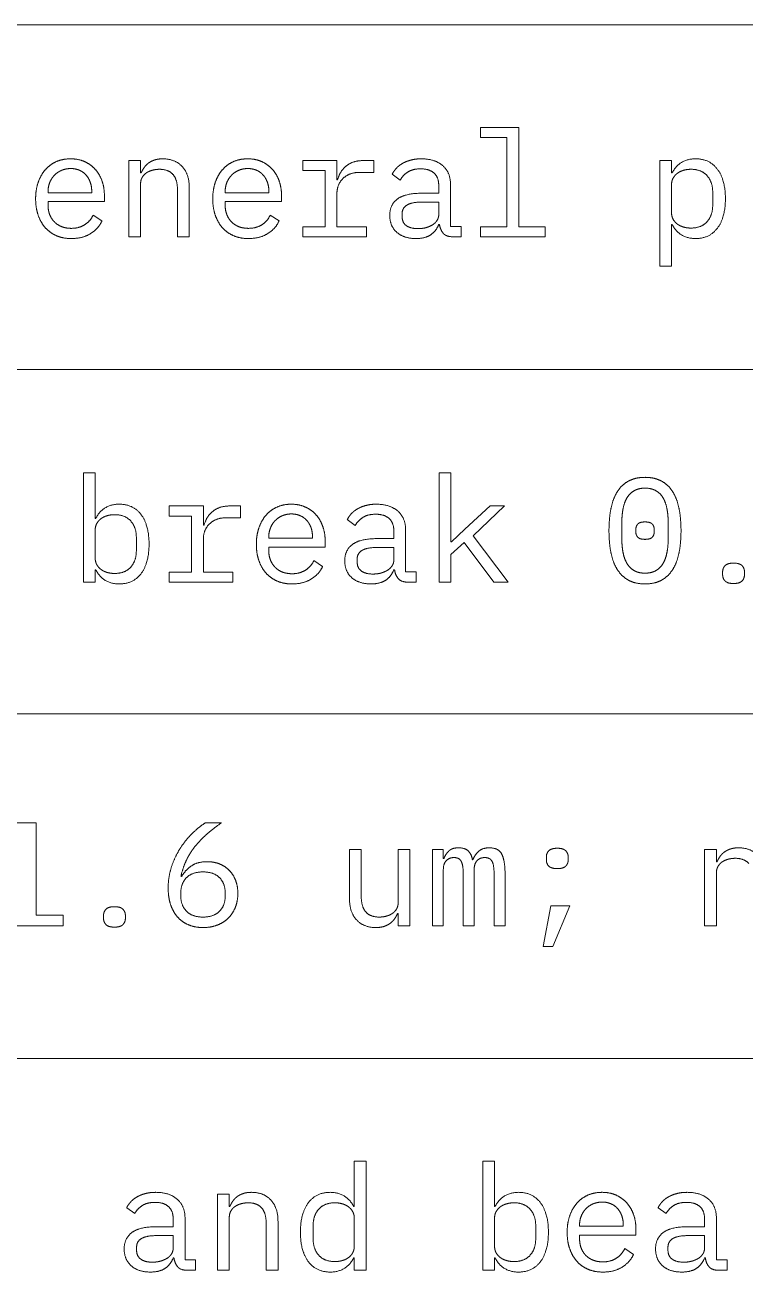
# Model space of a CAD drawing. Header units: millimetres. Extents: x 22 to 584, y 11 to 410.
# Drawn here: x 510.66 to 525.3, y 328.66 to 354 of the extents above; entities that cross this region are included whole.
import ezdxf

# ---------------------------------------------------------------- set-up
doc = ezdxf.new("R2010")
doc.units = ezdxf.units.MM
doc.layers.add('dims', color=7, linetype='Continuous', lineweight=5)

msp = doc.modelspace()

# ---------------------------------------------------------------- linework, layer by layer
at = {"layer": 'dims'}
for p, q in [((436.843, 354), (584, 354)), ((519.918, 351.916), (519.918, 351.712)), ((520.698, 351.916), (519.918, 351.916)), ((520.698, 349.9), (520.698, 351.916)), ((519.918, 351.712), (520.458, 351.712)), ((520.458, 351.712), (520.458, 349.9)), ((512.772, 351.244), (512.772, 349.696)), ((513.012, 351.244), (512.772, 351.244)), ((513.012, 350.992), (513.012, 351.244)), ((516.309, 351.244), (516.309, 351.04)), ((517.002, 351.244), (516.309, 351.244)), ((517.002, 350.854), (517.002, 351.244)), ((517.755, 351.244), (517.539, 351.244)), ((517.755, 351.004), (517.755, 351.244)), ((523.563, 351.244), (523.563, 349.096)), ((523.803, 351.244), (523.563, 351.244)), ((523.803, 350.992), (523.803, 351.244)), ((513.024, 350.992), (513.012, 350.992)), ((516.309, 351.04), (516.762, 351.04)), ((516.762, 351.04), (516.762, 349.9)), ((517.464, 351.004), (517.755, 351.004)), ((518.127, 350.968), (518.289, 350.848)), ((523.815, 350.992), (523.803, 350.992)), ((513.012, 349.696), (513.012, 350.77)), ((517.017, 350.854), (517.002, 350.854)), ((519.072, 350.734), (519.072, 350.581)), ((519.312, 349.906), (519.312, 350.758)), ((523.803, 350.191), (523.803, 350.749)), ((511.131, 350.59), (511.131, 350.611)), ((512.019, 350.59), (511.131, 350.59)), ((512.019, 350.623), (512.019, 350.59)), ((512.277, 350.41), (512.277, 350.524)), ((513.762, 350.647), (513.762, 349.696)), ((514.002, 349.696), (514.002, 350.689)), ((514.731, 350.59), (514.731, 350.611)), ((515.619, 350.59), (514.731, 350.59)), ((515.619, 350.623), (515.619, 350.59)), ((515.877, 350.41), (515.877, 350.524)), ((517.002, 349.9), (517.002, 350.569)), ((519.072, 350.581), (518.742, 350.581)), ((524.64, 350.602), (524.64, 350.338)), ((511.131, 350.41), (512.277, 350.41)), ((511.131, 350.338), (511.131, 350.41)), ((514.731, 350.41), (515.877, 350.41)), ((514.731, 350.338), (514.731, 350.41)), ((518.742, 350.401), (519.072, 350.401)), ((519.072, 350.401), (519.072, 350.146)), ((512.226, 350.017), (512.049, 350.137)), ((515.826, 350.017), (515.649, 350.137)), ((518.328, 350.104), (518.328, 350.167)), ((519.072, 349.948), (519.087, 349.948)), ((523.803, 349.948), (523.815, 349.948)), ((523.803, 349.096), (523.803, 349.948)), ((512.772, 349.696), (513.012, 349.696)), ((513.762, 349.696), (514.002, 349.696)), ((516.309, 349.9), (516.309, 349.696)), ((516.762, 349.9), (516.309, 349.9)), ((516.309, 349.696), (517.602, 349.696)), ((517.602, 349.9), (517.002, 349.9)), ((517.602, 349.696), (517.602, 349.9)), ((519.528, 349.906), (519.312, 349.906)), ((519.363, 349.696), (519.528, 349.696)), ((519.528, 349.696), (519.528, 349.906)), ((519.918, 349.9), (519.918, 349.696)), ((520.458, 349.9), (519.918, 349.9)), ((519.918, 349.696), (521.238, 349.696)), ((521.238, 349.9), (520.698, 349.9)), ((521.238, 349.696), (521.238, 349.9)), ((523.563, 349.096), (523.803, 349.096)), ((436.843, 347), (584, 347)), ((511.849, 344.898), (511.849, 342.678)), ((512.089, 344.898), (511.849, 344.898)), ((512.089, 343.974), (512.089, 344.898)), ((519.079, 344.898), (519.079, 342.678)), ((519.319, 344.898), (519.079, 344.898)), ((519.319, 343.497), (519.319, 344.898)), ((513.595, 344.226), (513.595, 344.022)), ((514.289, 344.226), (513.595, 344.226)), ((514.289, 343.836), (514.289, 344.226)), ((515.041, 344.226), (514.825, 344.226)), ((515.041, 343.986), (515.041, 344.226)), ((520.117, 344.226), (519.601, 343.752)), ((519.769, 343.62), (520.411, 344.226)), ((520.411, 344.226), (520.117, 344.226)), ((512.101, 343.974), (512.089, 343.974)), ((513.595, 344.022), (514.049, 344.022)), ((514.049, 344.022), (514.049, 342.882)), ((514.75, 343.986), (515.041, 343.986)), ((517.214, 343.95), (517.375, 343.83)), ((522.794, 343.554), (522.794, 343.896)), ((523.735, 343.896), (523.735, 343.554)), ((512.089, 343.173), (512.089, 343.731)), ((514.304, 343.836), (514.289, 343.836)), ((518.159, 343.716), (518.159, 343.563)), ((518.399, 342.888), (518.399, 343.74)), ((519.601, 343.752), (519.331, 343.497)), ((520.486, 342.678), (519.769, 343.62)), ((523.079, 343.758), (523.079, 343.692)), ((523.45, 343.692), (523.45, 343.758)), ((512.926, 343.584), (512.926, 343.32)), ((514.289, 342.882), (514.289, 343.551)), ((515.617, 343.572), (515.617, 343.593)), ((516.505, 343.572), (515.617, 343.572)), ((515.617, 343.392), (516.764, 343.392)), ((515.617, 343.32), (515.617, 343.392)), ((516.505, 343.605), (516.505, 343.572)), ((516.764, 343.392), (516.764, 343.506)), ((518.159, 343.563), (517.829, 343.563)), ((517.829, 343.383), (518.159, 343.383)), ((518.159, 343.383), (518.159, 343.128)), ((519.331, 343.497), (519.319, 343.497)), ((519.319, 343.239), (519.586, 343.482)), ((519.586, 343.482), (520.189, 342.678)), ((516.712, 342.999), (516.535, 343.119)), ((517.414, 343.086), (517.414, 343.149)), ((519.319, 342.678), (519.319, 343.239)), ((512.089, 342.93), (512.101, 342.93)), ((512.089, 342.678), (512.089, 342.93)), ((513.595, 342.882), (513.595, 342.678)), ((514.049, 342.882), (513.595, 342.882)), ((514.889, 342.882), (514.289, 342.882)), ((514.889, 342.678), (514.889, 342.882)), ((518.159, 342.93), (518.174, 342.93)), ((518.614, 342.888), (518.399, 342.888)), ((518.614, 342.678), (518.614, 342.888)), ((524.842, 342.885), (524.842, 342.831)), ((525.286, 342.831), (525.286, 342.885)), ((511.849, 342.678), (512.089, 342.678)), ((513.595, 342.678), (514.889, 342.678)), ((518.449, 342.678), (518.614, 342.678)), ((519.079, 342.678), (519.319, 342.678)), ((520.189, 342.678), (520.486, 342.678)), ((436.843, 340), (584, 340)), ((510.888, 337.79), (510.495, 337.79)), ((510.888, 335.915), (510.888, 337.79)), ((514.656, 337.79), (514.332, 337.79)), ((517.257, 337.244), (517.257, 336.251)), ((517.497, 337.244), (517.257, 337.244)), ((517.497, 336.293), (517.497, 337.244)), ((518.247, 337.244), (518.247, 336.17)), ((518.487, 337.244), (518.247, 337.244)), ((518.487, 335.696), (518.487, 337.244)), ((518.943, 337.244), (518.943, 335.696)), ((519.165, 337.244), (518.943, 337.244)), ((519.165, 337.064), (519.165, 337.244)), ((519.177, 337.064), (519.165, 337.064)), ((519.765, 337.037), (519.756, 337.037)), ((521.259, 337.091), (521.259, 337.037)), ((521.703, 337.037), (521.703, 337.091)), ((524.475, 337.244), (524.475, 335.696)), ((524.715, 337.244), (524.475, 337.244)), ((524.715, 336.992), (524.715, 337.244)), ((519.165, 335.696), (519.165, 336.833)), ((519.792, 335.696), (519.792, 336.833)), ((520.419, 335.696), (520.419, 336.77)), ((524.727, 336.992), (524.715, 336.992)), ((524.715, 335.696), (524.715, 336.77)), ((513.846, 336.698), (513.831, 336.704)), ((519.57, 336.731), (519.57, 335.696)), ((520.197, 336.731), (520.197, 335.696)), ((513.828, 336.32), (513.828, 336.344)), ((514.734, 336.344), (514.734, 336.32)), ((521.352, 336.104), (521.193, 335.273)), ((521.739, 336.104), (521.352, 336.104)), ((521.394, 335.273), (521.739, 336.104)), ((511.44, 335.915), (510.888, 335.915)), ((511.44, 335.696), (511.44, 335.915)), ((512.259, 335.903), (512.259, 335.849)), ((512.703, 335.849), (512.703, 335.903)), ((518.235, 335.948), (518.247, 335.948)), ((518.247, 335.948), (518.247, 335.696)), ((510.036, 335.696), (511.44, 335.696)), ((518.247, 335.696), (518.487, 335.696)), ((518.943, 335.696), (519.165, 335.696)), ((519.57, 335.696), (519.792, 335.696)), ((520.197, 335.696), (520.419, 335.696)), ((524.475, 335.696), (524.715, 335.696)), ((521.193, 335.273), (521.394, 335.273)), ((436.843, 333), (584, 333)), ((517.356, 330.916), (517.356, 329.992)), ((517.596, 330.916), (517.356, 330.916)), ((517.596, 328.696), (517.596, 330.916)), ((519.966, 330.916), (519.966, 328.696)), ((520.206, 330.916), (519.966, 330.916)), ((520.206, 329.992), (520.206, 330.916)), ((514.575, 330.244), (514.575, 328.696)), ((514.815, 330.244), (514.575, 330.244)), ((514.815, 329.992), (514.815, 330.244)), ((512.73, 329.968), (512.892, 329.848)), ((514.827, 329.992), (514.815, 329.992)), ((517.356, 329.992), (517.344, 329.992)), ((520.218, 329.992), (520.206, 329.992)), ((523.53, 329.968), (523.692, 329.848)), ((513.675, 329.734), (513.675, 329.581)), ((513.915, 328.906), (513.915, 329.758)), ((514.815, 328.696), (514.815, 329.77)), ((515.805, 328.696), (515.805, 329.689)), ((517.356, 329.749), (517.356, 329.191)), ((520.206, 329.191), (520.206, 329.749)), ((524.475, 329.734), (524.475, 329.581)), ((524.715, 328.906), (524.715, 329.758)), ((513.675, 329.581), (513.345, 329.581)), ((515.565, 329.647), (515.565, 328.696)), ((516.519, 329.338), (516.519, 329.602)), ((521.043, 329.602), (521.043, 329.338)), ((521.934, 329.59), (521.934, 329.611)), ((522.822, 329.59), (521.934, 329.59)), ((522.822, 329.623), (522.822, 329.59)), ((523.08, 329.41), (523.08, 329.524)), ((524.475, 329.581), (524.145, 329.581)), ((512.931, 329.104), (512.931, 329.167)), ((513.345, 329.401), (513.675, 329.401)), ((513.675, 329.401), (513.675, 329.146)), ((521.934, 329.41), (523.08, 329.41)), ((521.934, 329.338), (521.934, 329.41)), ((523.731, 329.104), (523.731, 329.167)), ((524.145, 329.401), (524.475, 329.401)), ((524.475, 329.401), (524.475, 329.146)), ((513.675, 328.948), (513.69, 328.948)), ((517.344, 328.948), (517.356, 328.948)), ((517.356, 328.948), (517.356, 328.696)), ((520.206, 328.948), (520.218, 328.948)), ((520.206, 328.696), (520.206, 328.948)), ((523.029, 329.017), (522.852, 329.137)), ((524.475, 328.948), (524.49, 328.948)), ((514.131, 328.906), (513.915, 328.906)), ((513.966, 328.696), (514.131, 328.696)), ((514.131, 328.696), (514.131, 328.906)), ((514.575, 328.696), (514.815, 328.696)), ((515.565, 328.696), (515.805, 328.696)), ((517.356, 328.696), (517.596, 328.696)), ((519.966, 328.696), (520.206, 328.696)), ((524.931, 328.906), (524.715, 328.906)), ((524.766, 328.696), (524.931, 328.696)), ((524.931, 328.696), (524.931, 328.906))]:
    msp.add_line(p, q, dxfattribs=at)
for points in [[(511.077, 351.059), (511.17, 351.166), (511.3, 351.223)], [(511.3, 351.223), (511.431, 351.28), (511.59, 351.28)], [(511.59, 351.28), (511.746, 351.28), (511.873, 351.223)], [(511.873, 351.223), (512.001, 351.166), (512.091, 351.065)], [(513.172, 351.193), (513.225, 351.232), (513.297, 351.256)], [(513.297, 351.256), (513.369, 351.28), (513.465, 351.28)], [(513.465, 351.28), (513.708, 351.28), (513.855, 351.125)], [(514.677, 351.059), (514.77, 351.166), (514.9, 351.223)], [(514.9, 351.223), (515.031, 351.28), (515.19, 351.28)], [(515.19, 351.28), (515.346, 351.28), (515.473, 351.223)], [(515.473, 351.223), (515.601, 351.166), (515.691, 351.065)], [(517.199, 351.14), (517.332, 351.244), (517.539, 351.244)], [(518.334, 351.185), (518.409, 351.229), (518.505, 351.254)], [(518.505, 351.254), (518.601, 351.28), (518.718, 351.28)], [(518.718, 351.28), (518.991, 351.28), (519.151, 351.142)], [(523.815, 350.992), (523.965, 351.28), (524.292, 351.28)], [(524.292, 351.28), (524.577, 351.28), (524.737, 351.067)], [(510.931, 350.803), (510.984, 350.953), (511.077, 351.059)], [(511.407, 351.046), (511.323, 351.01), (511.261, 350.947)], [(511.59, 351.082), (511.491, 351.082), (511.407, 351.046)], [(511.765, 351.049), (511.686, 351.082), (511.59, 351.082)], [(511.9, 350.954), (511.845, 351.016), (511.765, 351.049)], [(512.091, 351.065), (512.181, 350.965), (512.229, 350.827)], [(513.024, 350.992), (513.048, 351.049), (513.084, 351.101)], [(513.132, 350.995), (513.078, 350.959), (513.045, 350.902)], [(513.084, 351.101), (513.12, 351.154), (513.172, 351.193)], [(513.255, 351.049), (513.186, 351.031), (513.132, 350.995)], [(513.396, 351.067), (513.324, 351.067), (513.255, 351.049)], [(513.669, 350.963), (513.576, 351.067), (513.396, 351.067)], [(513.762, 350.647), (513.762, 350.86), (513.669, 350.963)], [(513.855, 351.125), (514.002, 350.971), (514.002, 350.689)], [(514.531, 350.803), (514.584, 350.953), (514.677, 351.059)], [(515.007, 351.046), (514.923, 351.01), (514.861, 350.947)], [(515.19, 351.082), (515.091, 351.082), (515.007, 351.046)], [(515.365, 351.049), (515.286, 351.082), (515.19, 351.082)], [(515.5, 350.954), (515.445, 351.016), (515.365, 351.049)], [(515.691, 351.065), (515.781, 350.965), (515.829, 350.827)], [(517.017, 350.854), (517.065, 351.037), (517.199, 351.14)], [(517.464, 351.004), (517.257, 351.004), (517.13, 350.884)], [(518.127, 350.968), (518.157, 351.028), (518.208, 351.085)], [(518.208, 351.085), (518.259, 351.142), (518.334, 351.185)], [(518.448, 351.014), (518.349, 350.953), (518.289, 350.848)], [(518.703, 351.076), (518.547, 351.076), (518.448, 351.014)], [(518.976, 350.99), (518.88, 351.076), (518.703, 351.076)], [(519.072, 350.734), (519.072, 350.905), (518.976, 350.99)], [(519.151, 351.142), (519.312, 351.004), (519.312, 350.758)], [(523.92, 350.984), (523.866, 350.944), (523.834, 350.885)], [(524.046, 351.046), (523.974, 351.025), (523.92, 350.984)], [(524.199, 351.067), (524.118, 351.067), (524.046, 351.046)], [(524.524, 350.939), (524.409, 351.067), (524.199, 351.067)], [(524.737, 351.067), (524.898, 350.854), (524.898, 350.47)], [(510.879, 350.467), (510.879, 350.653), (510.931, 350.803)], [(511.165, 350.798), (511.131, 350.713), (511.131, 350.611)], [(511.261, 350.947), (511.2, 350.884), (511.165, 350.798)], [(511.987, 350.809), (511.956, 350.893), (511.9, 350.954)], [(512.019, 350.623), (512.019, 350.725), (511.987, 350.809)], [(512.229, 350.827), (512.277, 350.689), (512.277, 350.524)], [(513.045, 350.902), (513.012, 350.845), (513.012, 350.77)], [(514.479, 350.467), (514.479, 350.653), (514.531, 350.803)], [(514.765, 350.798), (514.731, 350.713), (514.731, 350.611)], [(514.861, 350.947), (514.8, 350.884), (514.765, 350.798)], [(515.587, 350.809), (515.556, 350.893), (515.5, 350.954)], [(515.619, 350.623), (515.619, 350.725), (515.587, 350.809)], [(515.829, 350.827), (515.877, 350.689), (515.877, 350.524)], [(517.13, 350.884), (517.002, 350.764), (517.002, 350.569)], [(523.834, 350.885), (523.803, 350.827), (523.803, 350.749)], [(524.64, 350.602), (524.64, 350.812), (524.524, 350.939)], [(510.93, 350.135), (510.879, 350.284), (510.879, 350.467)], [(514.53, 350.135), (514.479, 350.284), (514.479, 350.467)], [(518.076, 350.131), (518.076, 350.347), (518.233, 350.464)], [(518.233, 350.464), (518.391, 350.581), (518.742, 350.581)], [(524.898, 350.47), (524.898, 350.086), (524.737, 349.873)], [(511.131, 350.338), (511.131, 350.236), (511.164, 350.149)], [(514.731, 350.338), (514.731, 350.236), (514.764, 350.149)], [(518.427, 350.341), (518.328, 350.281), (518.328, 350.167)], [(518.742, 350.401), (518.526, 350.401), (518.427, 350.341)], [(524.524, 350), (524.64, 350.128), (524.64, 350.338)], [(511.075, 349.88), (510.981, 349.987), (510.93, 350.135)], [(511.164, 350.149), (511.197, 350.062), (511.259, 349.999)], [(511.259, 349.999), (511.32, 349.936), (511.409, 349.901)], [(511.875, 349.939), (511.989, 350.011), (512.049, 350.137)], [(512.226, 350.017), (512.157, 349.861), (511.996, 349.76)], [(514.675, 349.88), (514.581, 349.987), (514.53, 350.135)], [(514.764, 350.149), (514.797, 350.062), (514.859, 349.999)], [(514.859, 349.999), (514.92, 349.936), (515.009, 349.901)], [(515.475, 349.939), (515.589, 350.011), (515.649, 350.137)], [(515.826, 350.017), (515.757, 349.861), (515.596, 349.76)], [(518.22, 349.786), (518.076, 349.912), (518.076, 350.131)], [(518.328, 350.104), (518.328, 349.984), (518.413, 349.922)], [(519.072, 349.948), (519.021, 349.813), (518.908, 349.736)], [(518.952, 349.943), (519.009, 349.981), (519.04, 350.033)], [(519.04, 350.033), (519.072, 350.086), (519.072, 350.146)], [(519.162, 349.768), (519.102, 349.84), (519.087, 349.948)], [(523.803, 350.191), (523.803, 350.113), (523.834, 350.054)], [(524.292, 349.66), (523.965, 349.66), (523.815, 349.948)], [(523.834, 350.054), (523.866, 349.996), (523.92, 349.955)], [(523.92, 349.955), (523.974, 349.915), (524.046, 349.894)], [(524.199, 349.873), (524.409, 349.873), (524.524, 350)], [(511.304, 349.717), (511.17, 349.774), (511.075, 349.88)], [(511.605, 349.66), (511.437, 349.66), (511.304, 349.717)], [(511.409, 349.901), (511.497, 349.867), (511.605, 349.867)], [(511.605, 349.867), (511.761, 349.867), (511.875, 349.939)], [(511.996, 349.76), (511.836, 349.66), (511.605, 349.66)], [(514.904, 349.717), (514.77, 349.774), (514.675, 349.88)], [(515.205, 349.66), (515.037, 349.66), (514.904, 349.717)], [(515.009, 349.901), (515.097, 349.867), (515.205, 349.867)], [(515.205, 349.867), (515.361, 349.867), (515.475, 349.939)], [(515.596, 349.76), (515.436, 349.66), (515.205, 349.66)], [(518.607, 349.66), (518.364, 349.66), (518.22, 349.786)], [(518.413, 349.922), (518.499, 349.861), (518.649, 349.861)], [(518.908, 349.736), (518.796, 349.66), (518.607, 349.66)], [(518.649, 349.861), (518.742, 349.861), (518.819, 349.883)], [(518.819, 349.883), (518.895, 349.906), (518.952, 349.943)], [(519.363, 349.696), (519.222, 349.696), (519.162, 349.768)], [(524.046, 349.894), (524.118, 349.873), (524.199, 349.873)], [(524.737, 349.873), (524.577, 349.66), (524.292, 349.66)], [(522.706, 344.523), (522.796, 344.661), (522.934, 344.734)], [(522.934, 344.734), (523.072, 344.808), (523.264, 344.808)], [(523.264, 344.808), (523.456, 344.808), (523.594, 344.734)], [(523.594, 344.734), (523.732, 344.661), (523.822, 344.523)], [(522.574, 344.183), (522.616, 344.385), (522.706, 344.523)], [(522.903, 344.4), (522.847, 344.31), (522.82, 344.181)], [(523.049, 344.539), (522.959, 344.49), (522.903, 344.4)], [(523.264, 344.589), (523.139, 344.589), (523.049, 344.539)], [(523.48, 344.539), (523.39, 344.589), (523.264, 344.589)], [(523.626, 344.4), (523.57, 344.49), (523.48, 344.539)], [(523.708, 344.181), (523.681, 344.31), (523.626, 344.4)], [(523.822, 344.523), (523.912, 344.385), (523.954, 344.183)], [(512.101, 343.974), (512.251, 344.262), (512.579, 344.262)], [(512.579, 344.262), (512.864, 344.262), (513.024, 344.049)], [(514.304, 343.836), (514.351, 344.019), (514.485, 344.122)], [(514.485, 344.122), (514.619, 344.226), (514.825, 344.226)], [(515.563, 344.041), (515.656, 344.148), (515.787, 344.205)], [(515.787, 344.205), (515.917, 344.262), (516.076, 344.262)], [(516.076, 344.262), (516.232, 344.262), (516.36, 344.205)], [(516.36, 344.205), (516.487, 344.148), (516.577, 344.048)], [(517.294, 344.067), (517.345, 344.124), (517.42, 344.167)], [(517.42, 344.167), (517.495, 344.211), (517.591, 344.236)], [(517.591, 344.236), (517.687, 344.262), (517.804, 344.262)], [(517.804, 344.262), (518.077, 344.262), (518.238, 344.124)], [(518.238, 344.124), (518.399, 343.986), (518.399, 343.74)], [(522.532, 343.725), (522.532, 343.98), (522.574, 344.183)], [(522.82, 344.181), (522.794, 344.052), (522.794, 343.896)], [(523.735, 343.896), (523.735, 344.052), (523.708, 344.181)], [(523.954, 344.183), (523.996, 343.98), (523.996, 343.725)], [(512.121, 343.867), (512.089, 343.809), (512.089, 343.731)], [(512.206, 343.966), (512.152, 343.926), (512.121, 343.867)], [(512.332, 344.028), (512.26, 344.007), (512.206, 343.966)], [(512.485, 344.049), (512.404, 344.049), (512.332, 344.028)], [(512.811, 343.921), (512.695, 344.049), (512.485, 344.049)], [(512.926, 343.584), (512.926, 343.794), (512.811, 343.921)], [(513.024, 344.049), (513.184, 343.836), (513.184, 343.452)], [(514.416, 343.866), (514.289, 343.746), (514.289, 343.551)], [(514.75, 343.986), (514.544, 343.986), (514.416, 343.866)], [(515.418, 343.785), (515.47, 343.935), (515.563, 344.041)], [(515.748, 343.929), (515.686, 343.866), (515.652, 343.78)], [(515.893, 344.028), (515.809, 343.992), (515.748, 343.929)], [(516.076, 344.064), (515.977, 344.064), (515.893, 344.028)], [(516.252, 344.031), (516.172, 344.064), (516.076, 344.064)], [(516.387, 343.936), (516.331, 343.998), (516.252, 344.031)], [(516.474, 343.791), (516.442, 343.875), (516.387, 343.936)], [(516.577, 344.048), (516.667, 343.947), (516.715, 343.809)], [(517.214, 343.95), (517.244, 344.01), (517.294, 344.067)], [(517.534, 343.996), (517.435, 343.935), (517.375, 343.83)], [(517.789, 344.058), (517.634, 344.058), (517.534, 343.996)], [(518.062, 343.973), (517.966, 344.058), (517.789, 344.058)], [(518.159, 343.716), (518.159, 343.887), (518.062, 343.973)], [(523.119, 343.86), (523.159, 343.902), (523.264, 343.902)], [(523.264, 343.902), (523.369, 343.902), (523.41, 343.86)], [(515.365, 343.449), (515.365, 343.635), (515.418, 343.785)], [(515.652, 343.78), (515.617, 343.695), (515.617, 343.593)], [(516.505, 343.605), (516.505, 343.707), (516.474, 343.791)], [(516.715, 343.809), (516.764, 343.671), (516.764, 343.506)], [(522.574, 343.266), (522.532, 343.467), (522.532, 343.725)], [(523.079, 343.758), (523.079, 343.818), (523.119, 343.86)], [(523.119, 343.59), (523.079, 343.632), (523.079, 343.692)], [(523.41, 343.86), (523.45, 343.818), (523.45, 343.758)], [(523.45, 343.692), (523.45, 343.632), (523.41, 343.59)], [(523.996, 343.725), (523.996, 343.467), (523.954, 343.266)], [(513.184, 343.452), (513.184, 343.068), (513.024, 342.855)], [(515.416, 343.117), (515.365, 343.266), (515.365, 343.449)], [(517.162, 343.113), (517.162, 343.329), (517.32, 343.446)], [(517.32, 343.446), (517.477, 343.563), (517.829, 343.563)], [(517.829, 343.383), (517.612, 343.383), (517.513, 343.323)], [(522.794, 343.554), (522.794, 343.395), (522.82, 343.268)], [(523.264, 343.548), (523.159, 343.548), (523.119, 343.59)], [(523.41, 343.59), (523.369, 343.548), (523.264, 343.548)], [(523.708, 343.268), (523.735, 343.395), (523.735, 343.554)], [(512.089, 343.173), (512.089, 343.095), (512.121, 343.036)], [(512.811, 342.983), (512.926, 343.11), (512.926, 343.32)], [(515.562, 342.862), (515.467, 342.969), (515.416, 343.117)], [(515.617, 343.32), (515.617, 343.218), (515.65, 343.131)], [(515.65, 343.131), (515.684, 343.044), (515.745, 342.981)], [(516.361, 342.921), (516.475, 342.993), (516.535, 343.119)], [(517.306, 342.768), (517.162, 342.894), (517.162, 343.113)], [(517.513, 343.323), (517.414, 343.263), (517.414, 343.149)], [(518.127, 343.015), (518.159, 343.068), (518.159, 343.128)], [(522.706, 342.927), (522.616, 343.065), (522.574, 343.266)], [(522.82, 343.268), (522.847, 343.14), (522.903, 343.05)], [(523.626, 343.05), (523.681, 343.14), (523.708, 343.268)], [(523.954, 343.266), (523.912, 343.065), (523.822, 342.927)], [(512.579, 342.642), (512.251, 342.642), (512.101, 342.93)], [(512.121, 343.036), (512.152, 342.978), (512.206, 342.938)], [(512.206, 342.938), (512.26, 342.897), (512.332, 342.876)], [(512.332, 342.876), (512.404, 342.855), (512.485, 342.855)], [(512.485, 342.855), (512.695, 342.855), (512.811, 342.983)], [(513.024, 342.855), (512.864, 342.642), (512.579, 342.642)], [(515.79, 342.699), (515.656, 342.756), (515.562, 342.862)], [(515.745, 342.981), (515.806, 342.918), (515.895, 342.883)], [(515.895, 342.883), (515.984, 342.849), (516.091, 342.849)], [(516.091, 342.849), (516.247, 342.849), (516.361, 342.921)], [(516.712, 342.999), (516.644, 342.843), (516.483, 342.743)], [(517.414, 343.086), (517.414, 342.966), (517.5, 342.904)], [(517.5, 342.904), (517.585, 342.843), (517.735, 342.843)], [(517.735, 342.843), (517.829, 342.843), (517.905, 342.865)], [(517.905, 342.865), (517.981, 342.888), (518.038, 342.925)], [(518.159, 342.93), (518.107, 342.795), (517.995, 342.719)], [(518.038, 342.925), (518.095, 342.963), (518.127, 343.015)], [(518.249, 342.75), (518.189, 342.822), (518.174, 342.93)], [(522.934, 342.715), (522.796, 342.789), (522.706, 342.927)], [(522.903, 343.05), (522.959, 342.96), (523.049, 342.91)], [(523.049, 342.91), (523.139, 342.861), (523.264, 342.861)], [(523.264, 342.861), (523.39, 342.861), (523.48, 342.91)], [(523.48, 342.91), (523.57, 342.96), (523.626, 343.05)], [(523.822, 342.927), (523.732, 342.789), (523.594, 342.715)], [(524.842, 342.885), (524.842, 342.963), (524.892, 343.014)], [(524.892, 343.014), (524.941, 343.065), (525.064, 343.065)], [(525.064, 343.065), (525.187, 343.065), (525.237, 343.014)], [(525.237, 343.014), (525.286, 342.963), (525.286, 342.885)], [(516.091, 342.642), (515.924, 342.642), (515.79, 342.699)], [(516.483, 342.743), (516.322, 342.642), (516.091, 342.642)], [(517.694, 342.642), (517.45, 342.642), (517.306, 342.768)], [(517.995, 342.719), (517.882, 342.642), (517.694, 342.642)], [(518.449, 342.678), (518.309, 342.678), (518.249, 342.75)], [(523.264, 342.642), (523.072, 342.642), (522.934, 342.715)], [(523.594, 342.715), (523.456, 342.642), (523.264, 342.642)], [(524.892, 342.702), (524.842, 342.753), (524.842, 342.831)], [(525.064, 342.651), (524.941, 342.651), (524.892, 342.702)], [(525.237, 342.702), (525.187, 342.651), (525.064, 342.651)], [(525.286, 342.831), (525.286, 342.753), (525.237, 342.702)], [(514.068, 337.578), (514.203, 337.709), (514.332, 337.79)], [(514.656, 337.79), (514.485, 337.667), (514.351, 337.55)], [(513.823, 337.278), (513.933, 337.448), (514.068, 337.578)], [(514.351, 337.55), (514.218, 337.433), (514.116, 337.305)], [(513.643, 336.903), (513.714, 337.109), (513.823, 337.278)], [(514.116, 337.305), (514.014, 337.178), (513.945, 337.032)], [(519.279, 337.217), (519.345, 337.28), (519.474, 337.28)], [(519.474, 337.28), (519.609, 337.28), (519.675, 337.213)], [(519.885, 337.211), (519.963, 337.28), (520.101, 337.28)], [(520.101, 337.28), (520.29, 337.28), (520.354, 337.148)], [(525, 337.256), (525.072, 337.28), (525.168, 337.28)], [(525.168, 337.28), (525.411, 337.28), (525.558, 337.125)], [(513.945, 337.032), (513.876, 336.887), (513.831, 336.704)], [(519.177, 337.064), (519.213, 337.154), (519.279, 337.217)], [(519.384, 337.082), (519.288, 337.082), (519.226, 337.02)], [(519.529, 337.005), (519.489, 337.082), (519.384, 337.082)], [(519.675, 337.213), (519.741, 337.145), (519.756, 337.037)], [(519.765, 337.037), (519.807, 337.142), (519.885, 337.211)], [(520.008, 337.082), (519.912, 337.082), (519.852, 337.02)], [(520.156, 337.005), (520.116, 337.082), (520.008, 337.082)], [(520.354, 337.148), (520.419, 337.016), (520.419, 336.77)], [(521.259, 337.091), (521.259, 337.169), (521.308, 337.22)], [(521.308, 336.908), (521.259, 336.959), (521.259, 337.037)], [(521.308, 337.22), (521.358, 337.271), (521.481, 337.271)], [(521.481, 337.271), (521.604, 337.271), (521.653, 337.22)], [(521.653, 337.22), (521.703, 337.169), (521.703, 337.091)], [(521.703, 337.037), (521.703, 336.959), (521.653, 336.908)], [(524.727, 336.992), (524.751, 337.049), (524.787, 337.101)], [(524.787, 337.101), (524.823, 337.154), (524.875, 337.193)], [(524.958, 337.049), (524.889, 337.031), (524.835, 336.995)], [(524.875, 337.193), (524.928, 337.232), (525, 337.256)], [(525.099, 337.067), (525.027, 337.067), (524.958, 337.049)], [(525.372, 336.963), (525.279, 337.067), (525.099, 337.067)], [(513.573, 336.464), (513.573, 336.698), (513.643, 336.903)], [(513.846, 336.698), (513.921, 336.827), (514.044, 336.912)], [(514.281, 336.791), (514.065, 336.791), (513.946, 336.674)], [(514.044, 336.912), (514.167, 336.998), (514.362, 336.998)], [(514.615, 336.674), (514.497, 336.791), (514.281, 336.791)], [(514.362, 336.998), (514.5, 336.998), (514.614, 336.953)], [(514.614, 336.953), (514.728, 336.908), (514.812, 336.824)], [(514.812, 336.824), (514.896, 336.74), (514.942, 336.62)], [(519.226, 337.02), (519.165, 336.959), (519.165, 336.833)], [(519.57, 336.731), (519.57, 336.929), (519.529, 337.005)], [(519.852, 337.02), (519.792, 336.959), (519.792, 336.833)], [(520.197, 336.731), (520.197, 336.929), (520.156, 337.005)], [(521.481, 336.857), (521.358, 336.857), (521.308, 336.908)], [(521.653, 336.908), (521.604, 336.857), (521.481, 336.857)], [(524.748, 336.902), (524.715, 336.845), (524.715, 336.77)], [(524.835, 336.995), (524.781, 336.959), (524.748, 336.902)], [(513.946, 336.674), (513.828, 336.557), (513.828, 336.344)], [(514.734, 336.344), (514.734, 336.557), (514.615, 336.674)], [(514.942, 336.62), (514.989, 336.5), (514.989, 336.353)], [(513.622, 336.128), (513.573, 336.278), (513.573, 336.464)], [(513.828, 336.32), (513.828, 336.107), (513.946, 335.99)], [(514.615, 335.99), (514.734, 336.107), (514.734, 336.32)], [(514.989, 336.353), (514.989, 336.2), (514.938, 336.073)], [(517.497, 336.293), (517.497, 336.08), (517.59, 335.976)], [(512.259, 335.903), (512.259, 335.981), (512.308, 336.032)], [(512.308, 336.032), (512.358, 336.083), (512.481, 336.083)], [(512.481, 336.083), (512.604, 336.083), (512.653, 336.032)], [(512.653, 336.032), (512.703, 335.981), (512.703, 335.903)], [(513.763, 335.874), (513.672, 335.978), (513.622, 336.128)], [(514.938, 336.073), (514.887, 335.945), (514.795, 335.853)], [(517.404, 335.814), (517.257, 335.969), (517.257, 336.251)], [(518.127, 335.945), (518.181, 335.981), (518.214, 336.036)], [(518.214, 336.036), (518.247, 336.092), (518.247, 336.17)], [(512.308, 335.72), (512.259, 335.771), (512.259, 335.849)], [(512.703, 335.849), (512.703, 335.771), (512.653, 335.72)], [(513.987, 335.715), (513.855, 335.771), (513.763, 335.874)], [(513.946, 335.99), (514.065, 335.873), (514.281, 335.873)], [(514.281, 335.873), (514.497, 335.873), (514.615, 335.99)], [(514.795, 335.853), (514.704, 335.762), (514.573, 335.711)], [(517.794, 335.66), (517.551, 335.66), (517.404, 335.814)], [(517.59, 335.976), (517.683, 335.873), (517.863, 335.873)], [(517.863, 335.873), (517.935, 335.873), (518.004, 335.891)], [(518.004, 335.891), (518.073, 335.909), (518.127, 335.945)], [(518.175, 335.838), (518.139, 335.786), (518.086, 335.747)], [(518.235, 335.948), (518.211, 335.891), (518.175, 335.838)], [(512.481, 335.669), (512.358, 335.669), (512.308, 335.72)], [(512.653, 335.72), (512.604, 335.669), (512.481, 335.669)], [(514.284, 335.66), (514.119, 335.66), (513.987, 335.715)], [(514.573, 335.711), (514.443, 335.66), (514.284, 335.66)], [(517.962, 335.684), (517.89, 335.66), (517.794, 335.66)], [(518.086, 335.747), (518.034, 335.708), (517.962, 335.684)], [(512.811, 330.085), (512.862, 330.142), (512.937, 330.185)], [(512.937, 330.185), (513.012, 330.229), (513.108, 330.254)], [(513.108, 330.254), (513.204, 330.28), (513.321, 330.28)], [(513.321, 330.28), (513.594, 330.28), (513.754, 330.142)], [(514.887, 330.101), (514.923, 330.154), (514.975, 330.193)], [(514.975, 330.193), (515.028, 330.232), (515.1, 330.256)], [(515.1, 330.256), (515.172, 330.28), (515.268, 330.28)], [(515.268, 330.28), (515.511, 330.28), (515.658, 330.125)], [(516.421, 330.067), (516.582, 330.28), (516.867, 330.28)], [(516.867, 330.28), (517.194, 330.28), (517.344, 329.992)], [(520.218, 329.992), (520.368, 330.28), (520.695, 330.28)], [(520.695, 330.28), (520.98, 330.28), (521.14, 330.067)], [(521.88, 330.059), (521.973, 330.166), (522.103, 330.223)], [(522.103, 330.223), (522.234, 330.28), (522.393, 330.28)], [(522.393, 330.28), (522.549, 330.28), (522.676, 330.223)], [(522.676, 330.223), (522.804, 330.166), (522.894, 330.065)], [(523.611, 330.085), (523.662, 330.142), (523.737, 330.185)], [(523.737, 330.185), (523.812, 330.229), (523.908, 330.254)], [(523.908, 330.254), (524.004, 330.28), (524.121, 330.28)], [(524.121, 330.28), (524.394, 330.28), (524.554, 330.142)], [(512.73, 329.968), (512.76, 330.028), (512.811, 330.085)], [(513.051, 330.014), (512.952, 329.953), (512.892, 329.848)], [(513.306, 330.076), (513.15, 330.076), (513.051, 330.014)], [(513.579, 329.99), (513.483, 330.076), (513.306, 330.076)], [(513.675, 329.734), (513.675, 329.905), (513.579, 329.99)], [(513.754, 330.142), (513.915, 330.004), (513.915, 329.758)], [(514.827, 329.992), (514.851, 330.049), (514.887, 330.101)], [(514.935, 329.995), (514.881, 329.959), (514.848, 329.902)], [(515.058, 330.049), (514.989, 330.031), (514.935, 329.995)], [(515.199, 330.067), (515.127, 330.067), (515.058, 330.049)], [(515.472, 329.963), (515.379, 330.067), (515.199, 330.067)], [(515.565, 329.647), (515.565, 329.86), (515.472, 329.963)], [(515.658, 330.125), (515.805, 329.971), (515.805, 329.689)], [(516.261, 329.47), (516.261, 329.854), (516.421, 330.067)], [(516.634, 329.939), (516.519, 329.812), (516.519, 329.602)], [(516.96, 330.067), (516.75, 330.067), (516.634, 329.939)], [(517.113, 330.046), (517.041, 330.067), (516.96, 330.067)], [(517.239, 329.984), (517.185, 330.025), (517.113, 330.046)], [(517.324, 329.885), (517.293, 329.944), (517.239, 329.984)], [(520.323, 329.984), (520.269, 329.944), (520.237, 329.885)], [(520.449, 330.046), (520.377, 330.025), (520.323, 329.984)], [(520.602, 330.067), (520.521, 330.067), (520.449, 330.046)], [(520.927, 329.939), (520.812, 330.067), (520.602, 330.067)], [(521.043, 329.602), (521.043, 329.812), (520.927, 329.939)], [(521.14, 330.067), (521.301, 329.854), (521.301, 329.47)], [(521.734, 329.803), (521.787, 329.953), (521.88, 330.059)], [(522.064, 329.947), (522.003, 329.884), (521.968, 329.798)], [(522.21, 330.046), (522.126, 330.01), (522.064, 329.947)], [(522.393, 330.082), (522.294, 330.082), (522.21, 330.046)], [(522.568, 330.049), (522.489, 330.082), (522.393, 330.082)], [(522.703, 329.954), (522.648, 330.016), (522.568, 330.049)], [(522.79, 329.809), (522.759, 329.893), (522.703, 329.954)], [(522.894, 330.065), (522.984, 329.965), (523.032, 329.827)], [(523.53, 329.968), (523.56, 330.028), (523.611, 330.085)], [(523.851, 330.014), (523.752, 329.953), (523.692, 329.848)], [(524.106, 330.076), (523.95, 330.076), (523.851, 330.014)], [(524.379, 329.99), (524.283, 330.076), (524.106, 330.076)], [(524.475, 329.734), (524.475, 329.905), (524.379, 329.99)], [(524.554, 330.142), (524.715, 330.004), (524.715, 329.758)], [(514.848, 329.902), (514.815, 329.845), (514.815, 329.77)], [(517.356, 329.749), (517.356, 329.827), (517.324, 329.885)], [(520.237, 329.885), (520.206, 329.827), (520.206, 329.749)], [(521.682, 329.467), (521.682, 329.653), (521.734, 329.803)], [(521.968, 329.798), (521.934, 329.713), (521.934, 329.611)], [(522.822, 329.623), (522.822, 329.725), (522.79, 329.809)], [(523.032, 329.827), (523.08, 329.689), (523.08, 329.524)], [(512.679, 329.131), (512.679, 329.347), (512.836, 329.464)], [(512.836, 329.464), (512.994, 329.581), (513.345, 329.581)], [(516.421, 328.873), (516.261, 329.086), (516.261, 329.47)], [(521.301, 329.47), (521.301, 329.086), (521.14, 328.873)], [(521.733, 329.135), (521.682, 329.284), (521.682, 329.467)], [(523.479, 329.131), (523.479, 329.347), (523.636, 329.464)], [(523.636, 329.464), (523.794, 329.581), (524.145, 329.581)], [(513.03, 329.341), (512.931, 329.281), (512.931, 329.167)], [(513.345, 329.401), (513.129, 329.401), (513.03, 329.341)], [(516.519, 329.338), (516.519, 329.128), (516.634, 329)], [(517.324, 329.054), (517.356, 329.113), (517.356, 329.191)], [(520.206, 329.191), (520.206, 329.113), (520.237, 329.054)], [(520.927, 329), (521.043, 329.128), (521.043, 329.338)], [(521.934, 329.338), (521.934, 329.236), (521.967, 329.149)], [(523.83, 329.341), (523.731, 329.281), (523.731, 329.167)], [(524.145, 329.401), (523.929, 329.401), (523.83, 329.341)], [(512.823, 328.786), (512.679, 328.912), (512.679, 329.131)], [(512.931, 329.104), (512.931, 328.984), (513.016, 328.922)], [(513.016, 328.922), (513.102, 328.861), (513.252, 328.861)], [(513.421, 328.883), (513.498, 328.906), (513.555, 328.943)], [(513.675, 328.948), (513.624, 328.813), (513.511, 328.736)], [(513.555, 328.943), (513.612, 328.981), (513.643, 329.033)], [(513.643, 329.033), (513.675, 329.086), (513.675, 329.146)], [(513.765, 328.768), (513.705, 328.84), (513.69, 328.948)], [(516.634, 329), (516.75, 328.873), (516.96, 328.873)], [(517.344, 328.948), (517.194, 328.66), (516.867, 328.66)], [(517.113, 328.894), (517.185, 328.915), (517.239, 328.955)], [(517.239, 328.955), (517.293, 328.996), (517.324, 329.054)], [(520.695, 328.66), (520.368, 328.66), (520.218, 328.948)], [(520.237, 329.054), (520.269, 328.996), (520.323, 328.955)], [(520.323, 328.955), (520.377, 328.915), (520.449, 328.894)], [(520.602, 328.873), (520.812, 328.873), (520.927, 329)], [(521.878, 328.88), (521.784, 328.987), (521.733, 329.135)], [(521.967, 329.149), (522, 329.062), (522.061, 328.999)], [(522.061, 328.999), (522.123, 328.936), (522.211, 328.901)], [(522.408, 328.867), (522.564, 328.867), (522.678, 328.939)], [(522.678, 328.939), (522.792, 329.011), (522.852, 329.137)], [(523.029, 329.017), (522.96, 328.861), (522.799, 328.76)], [(523.623, 328.786), (523.479, 328.912), (523.479, 329.131)], [(523.731, 329.104), (523.731, 328.984), (523.816, 328.922)], [(523.816, 328.922), (523.902, 328.861), (524.052, 328.861)], [(524.221, 328.883), (524.298, 328.906), (524.355, 328.943)], [(524.475, 328.948), (524.424, 328.813), (524.311, 328.736)], [(524.355, 328.943), (524.412, 328.981), (524.443, 329.033)], [(524.443, 329.033), (524.475, 329.086), (524.475, 329.146)], [(524.565, 328.768), (524.505, 328.84), (524.49, 328.948)], [(513.21, 328.66), (512.967, 328.66), (512.823, 328.786)], [(513.511, 328.736), (513.399, 328.66), (513.21, 328.66)], [(513.252, 328.861), (513.345, 328.861), (513.421, 328.883)], [(513.966, 328.696), (513.825, 328.696), (513.765, 328.768)], [(516.867, 328.66), (516.582, 328.66), (516.421, 328.873)], [(516.96, 328.873), (517.041, 328.873), (517.113, 328.894)], [(520.449, 328.894), (520.521, 328.873), (520.602, 328.873)], [(521.14, 328.873), (520.98, 328.66), (520.695, 328.66)], [(522.106, 328.717), (521.973, 328.774), (521.878, 328.88)], [(522.408, 328.66), (522.24, 328.66), (522.106, 328.717)], [(522.211, 328.901), (522.3, 328.867), (522.408, 328.867)], [(522.799, 328.76), (522.639, 328.66), (522.408, 328.66)], [(524.01, 328.66), (523.767, 328.66), (523.623, 328.786)], [(524.311, 328.736), (524.199, 328.66), (524.01, 328.66)], [(524.052, 328.861), (524.145, 328.861), (524.221, 328.883)], [(524.766, 328.696), (524.625, 328.696), (524.565, 328.768)]]:
    msp.add_open_spline(points, degree=2, dxfattribs=at)

doc.saveas('drawing.dxf')
